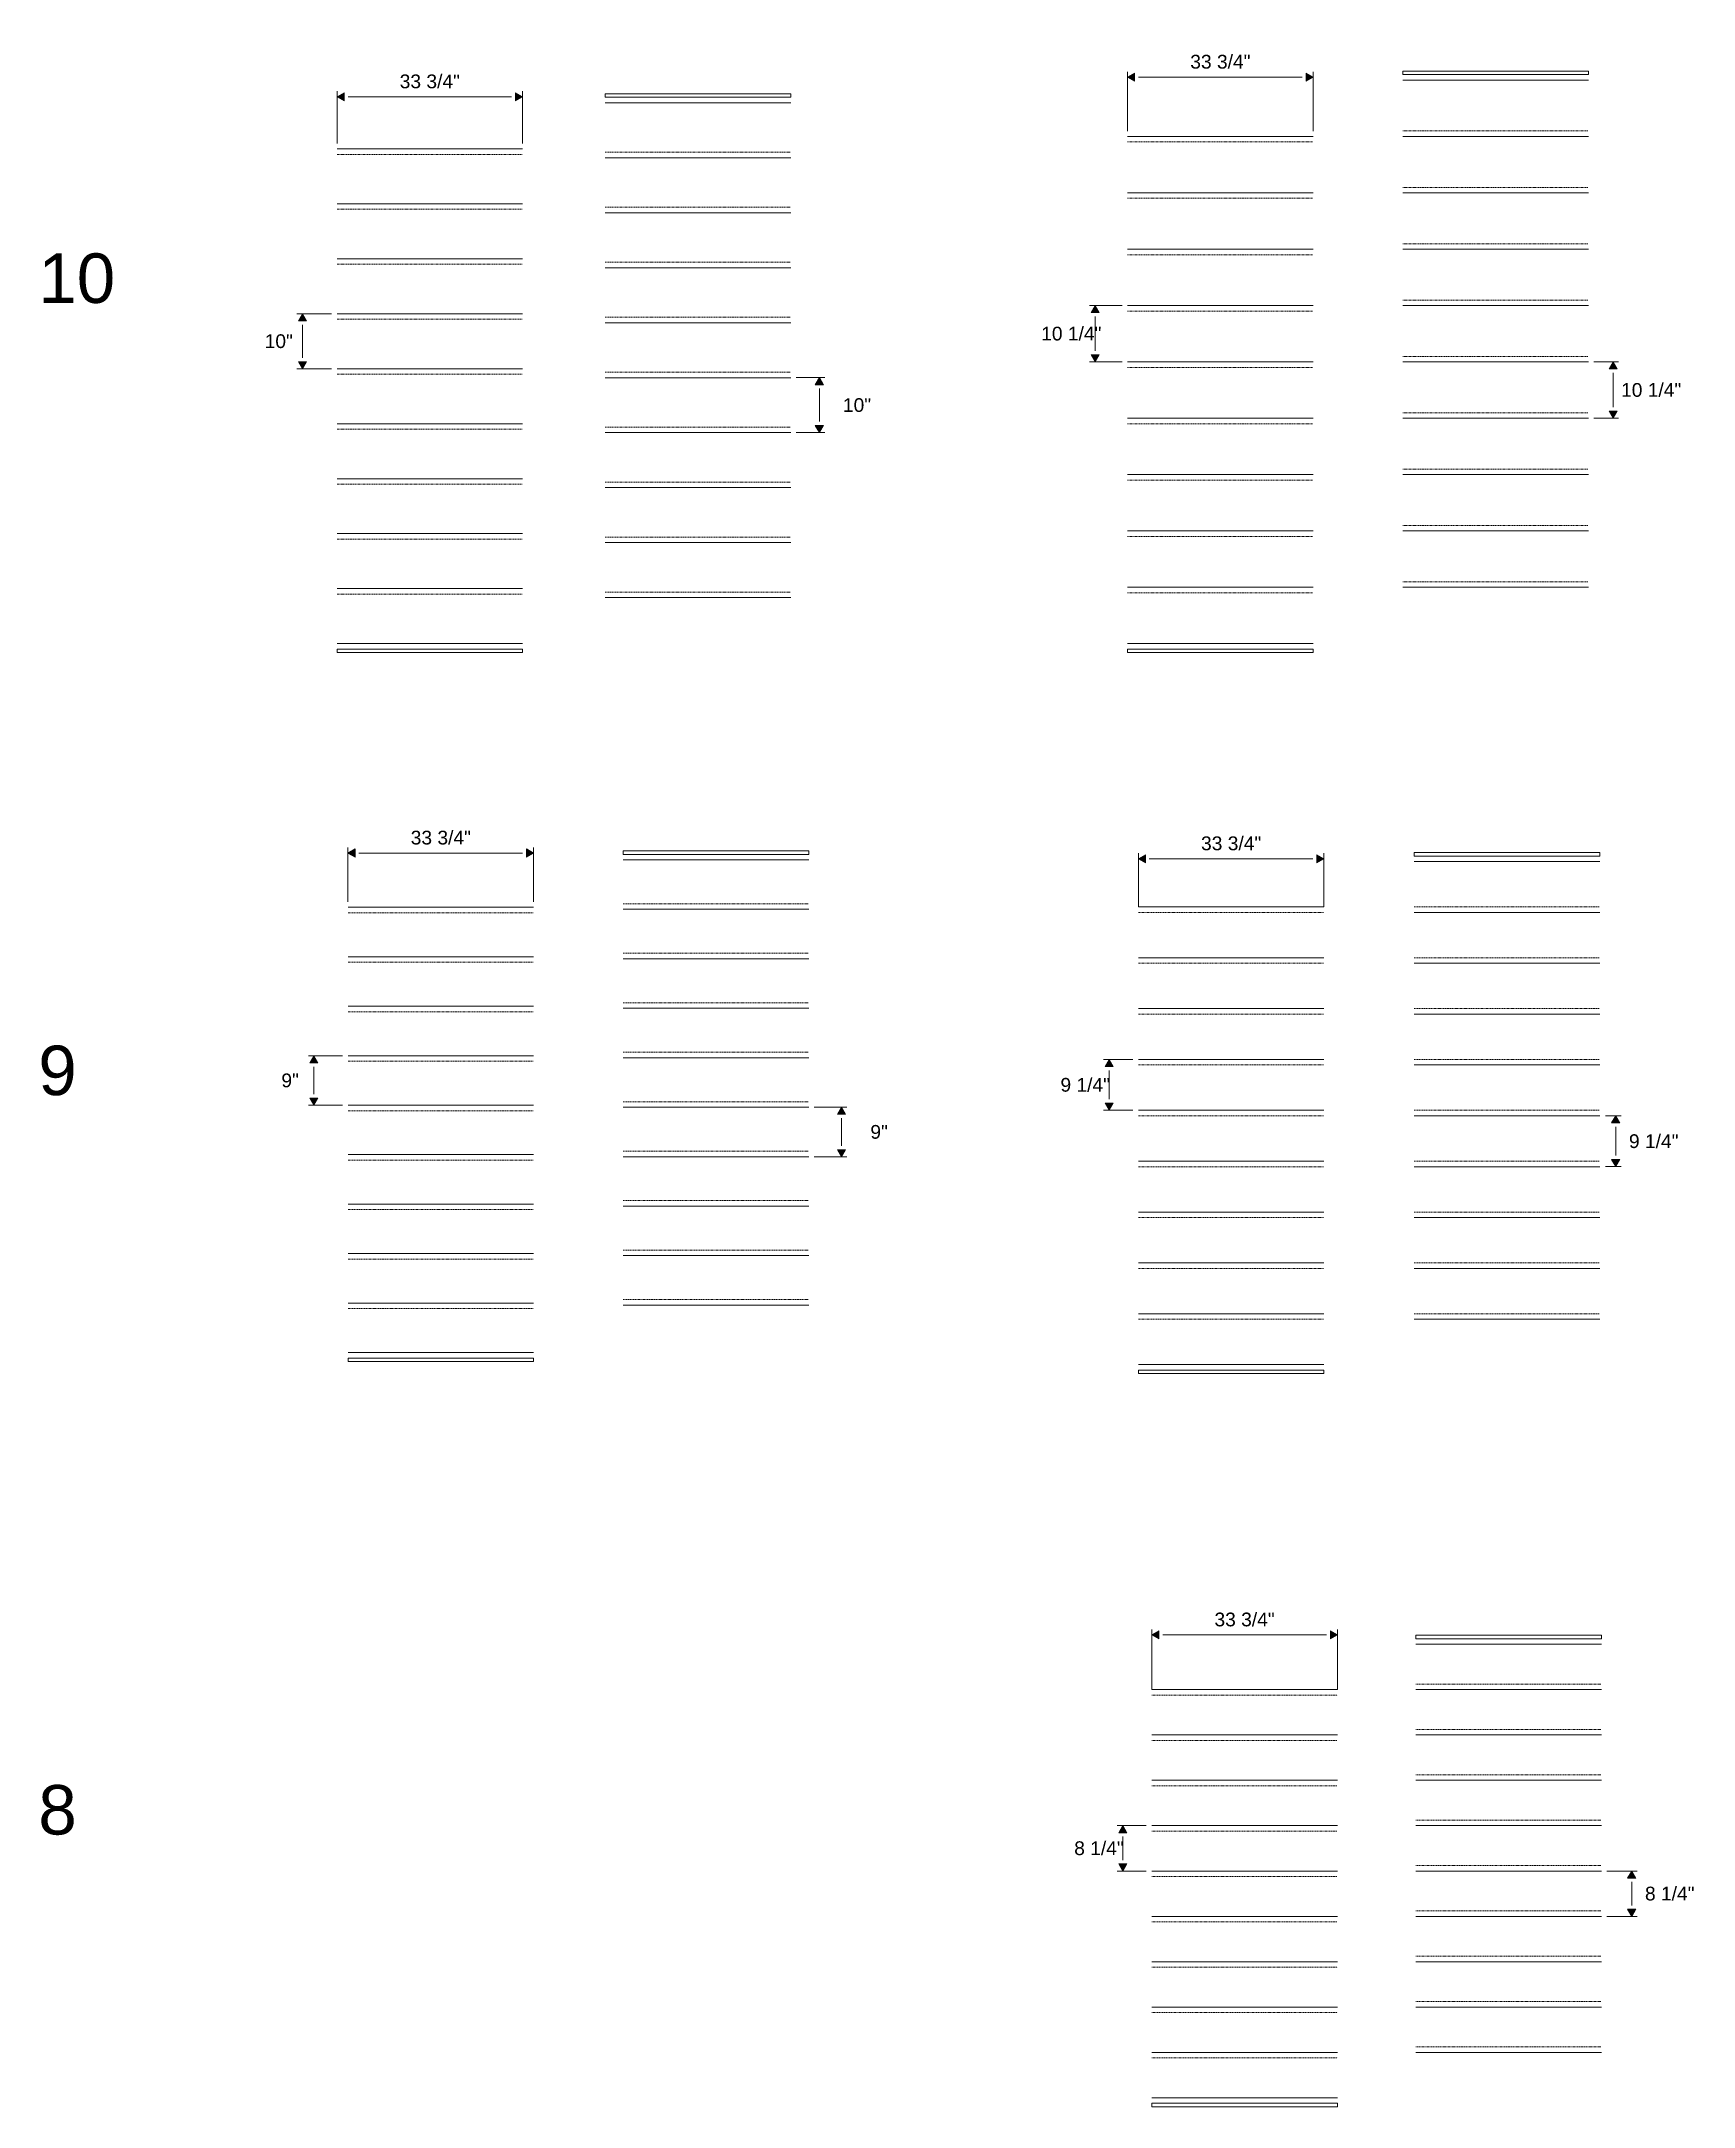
# Model space of a CAD drawing. Header units: inches. Extents: x -20237 to -17371, y 314 to 2010.
# Drawn here: x -20235.4 to -19934.9, y 786.6 to 1162.3 of the extents above; entities that cross this region are included whole.
import ezdxf

# ---------------------------------------------------------------- set-up
doc = ezdxf.new("R2010")
doc.units = ezdxf.units.IN
doc.header["$MEASUREMENT"] = 0
doc.header["$PDMODE"] = 35
doc.linetypes.add('HIDDEN2', pattern=[0.1875, 0.125, -0.0625])
for name, color, linetype, lineweight in [('Dimension', 3, 'Continuous', 9), ('Kick', 4, 'Continuous', 9), ('Kick-Hidden', 4, 'HIDDEN2', 9), ('Treads', 1, 'Continuous', 15)]:
    doc.layers.add(name, color=color, linetype=linetype, lineweight=lineweight)
doc.styles.add('9-32 Text', font='arial.ttf', dxfattribs={"height": 0.28125})
doc.styles.add('Dimension and Text', font='arial.ttf', dxfattribs={"height": 0.078125})
doc.dimstyles.new('Jerrod Dimension', dxfattribs={"dimscale": 0, "dimtxt": 0.078125, "dimasz": 0.0625, "dimexe": 0.03125, "dimexo": 0.03125, "dimgap": 0.046875, "dimtad": 1, "dimtih": 1, "dimtoh": 1, "dimdec": 4, "dimzin": 1, "dimdsep": 46, "dimlunit": 5, "dimtxsty": 'Dimension and Text', "dimblk": 'arrow', "dimcen": 2.421875, "dimclrd": 3, "dimclre": 3, "dimclrt": 3, "dimadec": 1, "dimazin": 0, "dimtfac": 1, "dimtdec": 4, "dimtmove": 2, "dimatfit": 3, "dimldrblk": 'arrow', "dimfxl": 1, "dimtfillclr": 256, "dimfrac": 2, "dimlwd": -1, "dimlwe": -1, "dimarcsym": 2})

# ---------------------------------------------------------------- blocks, each defined once
blk = doc.blocks.new('arrow')
at = {"layer": 'Dimension'}
blk.add_hatch(color=0, dxfattribs=at).paths.add_polyline_path([(0, 0), (-0.64, 0.37), (-0.64, -0.37)])
at = {"layer": 'Dimension', "color": 0}
for p, q in [((-0.64, -0.37), (-0.64, 0.37)), ((0, 0), (-0.64, 0.37)), ((-0.64, -0.37), (0, 0))]:
    blk.add_line(p, q, dxfattribs=at)
blk = doc.blocks.new('*D465')
at = {"layer": 'Defpoints', "color": 0}
for p in [(-20187.94, 1112.73), (-20181.65, 1112.73), (-20181.65, 1102.73)]:
    blk.add_point(p, dxfattribs=at)
at = {"layer": 'Dimension', "color": 3}
for p, q in [((-20182.65, 1112.73), (-20188.94, 1112.73)), ((-20187.94, 1104.73), (-20187.94, 1110.73)), ((-20182.65, 1102.73), (-20188.94, 1102.73))]:
    blk.add_line(p, q, dxfattribs=at)
at = {"layer": 'Dimension', "color": 3, "xscale": 2, "yscale": 2, "zscale": 2}
for p, rotation in [((-20187.94, 1112.73), 90), ((-20187.94, 1102.73), 270)]:
    blk.add_blockref('arrow', p, dxfattribs=dict(at, rotation=rotation))
at = {"layer": 'Dimension', "color": 3, "insert": (-20192.25, 1107.73), "char_height": 2.5, "attachment_point": 5, "style": 'Dimension and Text'}
blk.add_mtext('10"', dxfattribs=at)
blk = doc.blocks.new('*D467')
at = {"layer": 'Defpoints', "color": 0}
for p in [(-20099.13, 1101.11), (-20099.13, 1091.11), (-20093.94, 1091.11)]:
    blk.add_point(p, dxfattribs=at)
at = {"layer": 'Dimension', "color": 3}
for p, q in [((-20098.13, 1101.11), (-20092.94, 1101.11)), ((-20093.94, 1099.11), (-20093.94, 1093.11)), ((-20098.13, 1091.11), (-20092.94, 1091.11))]:
    blk.add_line(p, q, dxfattribs=at)
at = {"layer": 'Dimension', "color": 3, "xscale": 2, "yscale": 2, "zscale": 2}
for p, rotation in [((-20093.94, 1101.11), 90), ((-20093.94, 1091.11), 270)]:
    blk.add_blockref('arrow', p, dxfattribs=dict(at, rotation=rotation))
at = {"layer": 'Dimension', "color": 3, "insert": (-20087.09, 1096.11), "char_height": 2.5, "attachment_point": 5, "style": 'Dimension and Text'}
blk.add_mtext('10"', dxfattribs=at)
blk = doc.blocks.new('*D469')
at = {"layer": 'Defpoints', "color": 0}
for p in [(-20095.86, 968.39), (-20095.86, 959.39), (-20089.92, 959.39)]:
    blk.add_point(p, dxfattribs=at)
at = {"layer": 'Dimension', "color": 3}
for p, q in [((-20094.86, 968.39), (-20088.92, 968.39)), ((-20089.92, 966.39), (-20089.92, 961.39)), ((-20094.86, 959.39), (-20088.92, 959.39))]:
    blk.add_line(p, q, dxfattribs=at)
at = {"layer": 'Dimension', "color": 3, "xscale": 2, "yscale": 2, "zscale": 2}
for p, rotation in [((-20089.92, 968.39), 90), ((-20089.92, 959.39), 270)]:
    blk.add_blockref('arrow', p, dxfattribs=dict(at, rotation=rotation))
at = {"layer": 'Dimension', "color": 3, "insert": (-20083.07, 963.89), "char_height": 2.5, "attachment_point": 5, "style": 'Dimension and Text'}
blk.add_mtext('9"', dxfattribs=at)
blk = doc.blocks.new('*D473')
at = {"layer": 'Defpoints', "color": 0}
for p in [(-20179.66, 977.76), (-20185.87, 968.76), (-20179.66, 968.76)]:
    blk.add_point(p, dxfattribs=at)
at = {"layer": 'Dimension', "color": 3}
for p, q in [((-20180.66, 977.76), (-20186.87, 977.76)), ((-20185.87, 975.76), (-20185.87, 970.76)), ((-20180.66, 968.76), (-20186.87, 968.76))]:
    blk.add_line(p, q, dxfattribs=at)
at = {"layer": 'Dimension', "color": 3, "xscale": 2, "yscale": 2, "zscale": 2}
for p, rotation in [((-20185.87, 977.76), 90), ((-20185.87, 968.76), 270)]:
    blk.add_blockref('arrow', p, dxfattribs=dict(at, rotation=rotation))
at = {"layer": 'Dimension', "color": 3, "insert": (-20190.18, 973.26), "char_height": 2.5, "attachment_point": 5, "style": 'Dimension and Text'}
blk.add_mtext('9"', dxfattribs=at)
blk = doc.blocks.new('*D461')
at = {"layer": 'Defpoints', "color": 0}
for p in [(-19951.71, 829.45), (-19946.21, 829.45), (-19951.71, 821.2)]:
    blk.add_point(p, dxfattribs=at)
at = {"layer": 'Dimension', "color": 3}
for p, q in [((-19950.71, 829.45), (-19945.21, 829.45)), ((-19946.21, 823.2), (-19946.21, 827.45)), ((-19950.71, 821.2), (-19945.21, 821.2))]:
    blk.add_line(p, q, dxfattribs=at)
at = {"layer": 'Dimension', "color": 3, "xscale": 2, "yscale": 2, "zscale": 2}
for p, rotation in [((-19946.21, 829.45), 90), ((-19946.21, 821.2), 270)]:
    blk.add_blockref('arrow', p, dxfattribs=dict(at, rotation=rotation))
at = {"layer": 'Dimension', "color": 3, "insert": (-19939.29, 825.33), "char_height": 2.5, "attachment_point": 5, "style": 'Dimension and Text'}
blk.add_mtext('8 1/4"', dxfattribs=at)
blk = doc.blocks.new('*D463')
at = {"layer": 'Defpoints', "color": 0}
for p in [(-20033.48, 837.7), (-20038.75, 829.45), (-20033.48, 829.45)]:
    blk.add_point(p, dxfattribs=at)
at = {"layer": 'Dimension', "color": 3}
for p, q in [((-20034.48, 837.7), (-20039.75, 837.7)), ((-20038.75, 835.7), (-20038.75, 831.45)), ((-20034.48, 829.45), (-20039.75, 829.45))]:
    blk.add_line(p, q, dxfattribs=at)
at = {"layer": 'Dimension', "color": 3, "xscale": 2, "yscale": 2, "zscale": 2}
for p, rotation in [((-20038.75, 837.7), 90), ((-20038.75, 829.45), 270)]:
    blk.add_blockref('arrow', p, dxfattribs=dict(at, rotation=rotation))
at = {"layer": 'Dimension', "color": 3, "insert": (-20043.09, 833.58), "char_height": 2.5, "attachment_point": 5, "style": 'Dimension and Text'}
blk.add_mtext('8 1/4"', dxfattribs=at)
blk = doc.blocks.new('*D477')
at = {"layer": 'Defpoints', "color": 0}
for p in [(-20035.93, 977.08), (-20041.25, 967.83), (-20035.93, 967.83)]:
    blk.add_point(p, dxfattribs=at)
at = {"layer": 'Dimension', "color": 3}
for p, q in [((-20036.93, 977.08), (-20042.25, 977.08)), ((-20041.25, 975.08), (-20041.25, 969.83)), ((-20036.93, 967.83), (-20042.25, 967.83))]:
    blk.add_line(p, q, dxfattribs=at)
at = {"layer": 'Dimension', "color": 3, "xscale": 2, "yscale": 2, "zscale": 2}
for p, rotation in [((-20041.25, 977.08), 90), ((-20041.25, 967.83), 270)]:
    blk.add_blockref('arrow', p, dxfattribs=dict(at, rotation=rotation))
at = {"layer": 'Dimension', "color": 3, "insert": (-20045.59, 972.45), "char_height": 2.5, "attachment_point": 5, "style": 'Dimension and Text'}
blk.add_mtext('9 1/4"', dxfattribs=at)
blk = doc.blocks.new('*D479')
at = {"layer": 'Defpoints', "color": 0}
for p in [(-19952, 966.83), (-19949.12, 966.83), (-19952, 957.58)]:
    blk.add_point(p, dxfattribs=at)
at = {"layer": 'Dimension', "color": 3}
for p, q in [((-19951, 966.83), (-19948.12, 966.83)), ((-19949.12, 959.58), (-19949.12, 964.83)), ((-19951, 957.58), (-19948.12, 957.58))]:
    blk.add_line(p, q, dxfattribs=at)
at = {"layer": 'Dimension', "color": 3, "xscale": 2, "yscale": 2, "zscale": 2}
for p, rotation in [((-19949.12, 966.83), 90), ((-19949.12, 957.58), 270)]:
    blk.add_blockref('arrow', p, dxfattribs=dict(at, rotation=rotation))
at = {"layer": 'Dimension', "color": 3, "insert": (-19942.2, 962.2), "char_height": 2.5, "attachment_point": 5, "style": 'Dimension and Text'}
blk.add_mtext('9 1/4"', dxfattribs=at)
blk = doc.blocks.new('*D375')
at = {"layer": 'Defpoints', "color": 0}
for p in [(-20037.88, 1114.23), (-20043.79, 1103.98), (-20037.88, 1103.98)]:
    blk.add_point(p, dxfattribs=at)
at = {"layer": 'Dimension', "color": 3}
for p, q in [((-20038.88, 1114.23), (-20044.79, 1114.23)), ((-20043.79, 1112.23), (-20043.79, 1105.98)), ((-20038.88, 1103.98), (-20044.79, 1103.98))]:
    blk.add_line(p, q, dxfattribs=at)
at = {"layer": 'Dimension', "color": 3, "xscale": 2, "yscale": 2, "zscale": 2}
for p, rotation in [((-20043.79, 1114.23), 90), ((-20043.79, 1103.98), 270)]:
    blk.add_blockref('arrow', p, dxfattribs=dict(at, rotation=rotation))
at = {"layer": 'Dimension', "color": 3, "insert": (-20048.12, 1109.11), "char_height": 2.5, "attachment_point": 5, "style": 'Dimension and Text'}
blk.add_mtext('10 1/4"', dxfattribs=at)
blk = doc.blocks.new('*D377')
at = {"layer": 'Defpoints', "color": 0}
for p in [(-19954.07, 1103.98), (-19949.59, 1103.98), (-19954.07, 1093.73)]:
    blk.add_point(p, dxfattribs=at)
at = {"layer": 'Dimension', "color": 3}
for p, q in [((-19953.07, 1103.98), (-19948.59, 1103.98)), ((-19949.59, 1095.73), (-19949.59, 1101.98)), ((-19953.07, 1093.73), (-19948.59, 1093.73))]:
    blk.add_line(p, q, dxfattribs=at)
at = {"layer": 'Dimension', "color": 3, "xscale": 2, "yscale": 2, "zscale": 2}
for p, rotation in [((-19949.59, 1103.98), 90), ((-19949.59, 1093.73), 270)]:
    blk.add_blockref('arrow', p, dxfattribs=dict(at, rotation=rotation))
at = {"layer": 'Dimension', "color": 3, "insert": (-19942.67, 1098.86), "char_height": 2.5, "attachment_point": 5, "style": 'Dimension and Text'}
blk.add_mtext('10 1/4"', dxfattribs=at)
blk = doc.blocks.new('*D439')
at = {"layer": 'Defpoints', "color": 0}
for p in [(-20181.65, 1152.2), (-20181.65, 1142.73), (-20147.9, 1142.73)]:
    blk.add_point(p, dxfattribs=at)
at = {"layer": 'Treads', "color": 3}
for p, q in [((-20181.65, 1143.73), (-20181.65, 1153.2)), ((-20149.9, 1152.2), (-20179.65, 1152.2)), ((-20147.9, 1143.73), (-20147.9, 1153.2))]:
    blk.add_line(p, q, dxfattribs=at)
at = {"layer": 'Treads', "color": 3, "xscale": 2, "yscale": 2, "zscale": 2, "rotation": 180}
blk.add_blockref('arrow', (-20181.65, 1152.2), dxfattribs=at)
at = {"layer": 'Treads', "color": 3, "xscale": 2, "yscale": 2, "zscale": 2}
blk.add_blockref('arrow', (-20147.9, 1152.2), dxfattribs=at)
at = {"layer": 'Treads', "color": 3, "insert": (-20164.78, 1154.99), "char_height": 2.5, "attachment_point": 5, "style": 'Dimension and Text'}
blk.add_mtext('33 3/4"', dxfattribs=at)
blk = doc.blocks.new('*D441')
at = {"layer": 'Defpoints', "color": 0}
for p in [(-20037.88, 1155.77), (-20037.88, 1144.98), (-20004.13, 1144.98)]:
    blk.add_point(p, dxfattribs=at)
at = {"layer": 'Treads', "color": 3}
for p, q in [((-20037.88, 1145.98), (-20037.88, 1156.77)), ((-20006.13, 1155.77), (-20035.88, 1155.77)), ((-20004.13, 1145.98), (-20004.13, 1156.77))]:
    blk.add_line(p, q, dxfattribs=at)
at = {"layer": 'Treads', "color": 3, "xscale": 2, "yscale": 2, "zscale": 2, "rotation": 180}
blk.add_blockref('arrow', (-20037.88, 1155.77), dxfattribs=at)
at = {"layer": 'Treads', "color": 3, "xscale": 2, "yscale": 2, "zscale": 2}
blk.add_blockref('arrow', (-20004.13, 1155.77), dxfattribs=at)
at = {"layer": 'Treads', "color": 3, "insert": (-20021.01, 1158.57), "char_height": 2.5, "attachment_point": 5, "style": 'Dimension and Text'}
blk.add_mtext('33 3/4"', dxfattribs=at)
blk = doc.blocks.new('*D447')
at = {"layer": 'Defpoints', "color": 0}
for p in [(-20179.66, 1014.63), (-20179.66, 1004.76), (-20145.91, 1004.76)]:
    blk.add_point(p, dxfattribs=at)
at = {"layer": 'Treads', "color": 3}
for p, q in [((-20179.66, 1005.76), (-20179.66, 1015.63)), ((-20147.91, 1014.63), (-20177.66, 1014.63)), ((-20145.91, 1005.76), (-20145.91, 1015.63))]:
    blk.add_line(p, q, dxfattribs=at)
at = {"layer": 'Treads', "color": 3, "xscale": 2, "yscale": 2, "zscale": 2, "rotation": 180}
blk.add_blockref('arrow', (-20179.66, 1014.63), dxfattribs=at)
at = {"layer": 'Treads', "color": 3, "xscale": 2, "yscale": 2, "zscale": 2}
blk.add_blockref('arrow', (-20145.91, 1014.63), dxfattribs=at)
at = {"layer": 'Treads', "color": 3, "insert": (-20162.78, 1017.42), "char_height": 2.5, "attachment_point": 5, "style": 'Dimension and Text'}
blk.add_mtext('33 3/4"', dxfattribs=at)
blk = doc.blocks.new('*D449')
at = {"layer": 'Defpoints', "color": 0}
for p in [(-20002.18, 1013.58), (-20035.93, 1003.83), (-20002.18, 1003.83)]:
    blk.add_point(p, dxfattribs=at)
at = {"layer": 'Treads', "color": 3}
for p, q in [((-20035.93, 1004.83), (-20035.93, 1014.58)), ((-20002.18, 1004.83), (-20002.18, 1014.58)), ((-20033.93, 1013.58), (-20004.18, 1013.58))]:
    blk.add_line(p, q, dxfattribs=at)
at = {"layer": 'Treads', "color": 3, "xscale": 2, "yscale": 2, "zscale": 2, "rotation": 180}
blk.add_blockref('arrow', (-20035.93, 1013.58), dxfattribs=at)
at = {"layer": 'Treads', "color": 3, "xscale": 2, "yscale": 2, "zscale": 2}
blk.add_blockref('arrow', (-20002.18, 1013.58), dxfattribs=at)
at = {"layer": 'Treads', "color": 3, "insert": (-20019.05, 1016.38), "char_height": 2.5, "attachment_point": 5, "style": 'Dimension and Text'}
blk.add_mtext('33 3/4"', dxfattribs=at)
blk = doc.blocks.new('*D457')
at = {"layer": 'Defpoints', "color": 0}
for p in [(-19999.73, 872.4), (-20033.48, 861.45), (-19999.73, 861.45)]:
    blk.add_point(p, dxfattribs=at)
at = {"layer": 'Treads', "color": 3}
for p, q in [((-20033.48, 862.45), (-20033.48, 873.4)), ((-20031.48, 872.4), (-20001.73, 872.4)), ((-19999.73, 862.45), (-19999.73, 873.4))]:
    blk.add_line(p, q, dxfattribs=at)
at = {"layer": 'Treads', "color": 3, "xscale": 2, "yscale": 2, "zscale": 2, "rotation": 180}
blk.add_blockref('arrow', (-20033.48, 872.4), dxfattribs=at)
at = {"layer": 'Treads', "color": 3, "xscale": 2, "yscale": 2, "zscale": 2}
blk.add_blockref('arrow', (-19999.73, 872.4), dxfattribs=at)
at = {"layer": 'Treads', "color": 3, "insert": (-20016.61, 875.19), "char_height": 2.5, "attachment_point": 5, "style": 'Dimension and Text'}
blk.add_mtext('33 3/4"', dxfattribs=at)

msp = doc.modelspace()

# ---------------------------------------------------------------- linework, layer by layer
at = {"layer": 'Kick'}
for points in [[(-19987.82496, 1156.85731), (-19954.07496, 1156.85731), (-19954.07496, 1156.23231), (-19987.82496, 1156.23231)], [(-20132.88089, 1152.73231), (-20099.13089, 1152.73231), (-20099.13089, 1152.10731), (-20132.88089, 1152.10731)], [(-20181.65204, 1051.10731), (-20147.90204, 1051.10731), (-20147.90204, 1051.73231), (-20181.65204, 1051.73231)], [(-20037.88414, 1051.10731), (-20004.13414, 1051.10731), (-20004.13414, 1051.73231), (-20037.88414, 1051.73231)], [(-20129.60947, 1015.01962), (-20095.85947, 1015.01962), (-20095.85947, 1014.39462), (-20129.60947, 1014.39462)], [(-19985.75177, 1014.70294), (-19952.00177, 1014.70294), (-19952.00177, 1014.07794), (-19985.75177, 1014.07794)], [(-20179.65623, 922.13814), (-20145.90623, 922.13814), (-20145.90623, 922.76314), (-20179.65623, 922.76314)], [(-20035.92577, 919.95294), (-20002.17577, 919.95294), (-20002.17577, 920.57794), (-20035.92577, 920.57794)], [(-19985.45692, 872.32508), (-19951.70692, 872.32508), (-19951.70692, 871.70008), (-19985.45692, 871.70008)], [(-20033.48236, 786.57508), (-19999.73236, 786.57508), (-19999.73236, 787.20008), (-20033.48236, 787.20008)]]:
    msp.add_lwpolyline(points, close=True, dxfattribs=at)
at = {"layer": 'Kick-Hidden'}
for p, q in [((-19987.82496, 1145.98231), (-19954.07496, 1145.98231)), ((-20037.88414, 1143.98231), (-20004.13414, 1143.98231)), ((-20181.65204, 1141.73231), (-20147.90204, 1141.73231)), ((-20132.88089, 1142.10731), (-20099.13089, 1142.10731)), ((-19987.82496, 1135.73231), (-19954.07496, 1135.73231)), ((-20181.65204, 1131.73231), (-20147.90204, 1131.73231)), ((-20132.88089, 1132.10731), (-20099.13089, 1132.10731)), ((-20037.88414, 1133.73231), (-20004.13414, 1133.73231)), ((-20037.88414, 1123.48231), (-20004.13414, 1123.48231)), ((-19987.82496, 1125.48231), (-19954.07496, 1125.48231)), ((-20181.65204, 1121.73231), (-20147.90204, 1121.73231)), ((-20132.88089, 1122.10731), (-20099.13089, 1122.10731)), ((-20037.88414, 1113.23231), (-20004.13414, 1113.23231)), ((-19987.82496, 1115.23231), (-19954.07496, 1115.23231)), ((-20181.65204, 1111.73231), (-20147.90204, 1111.73231)), ((-20132.88089, 1112.10731), (-20099.13089, 1112.10731)), ((-19987.82496, 1104.98231), (-19954.07496, 1104.98231)), ((-20181.65204, 1101.73231), (-20147.90204, 1101.73231)), ((-20132.88089, 1102.10731), (-20099.13089, 1102.10731)), ((-20037.88414, 1102.98231), (-20004.13414, 1102.98231)), ((-19987.82496, 1094.73231), (-19954.07496, 1094.73231)), ((-20181.65204, 1091.73231), (-20147.90204, 1091.73231)), ((-20132.88089, 1092.10731), (-20099.13089, 1092.10731)), ((-20037.88414, 1092.73231), (-20004.13414, 1092.73231)), ((-20132.88089, 1082.10731), (-20099.13089, 1082.10731)), ((-20037.88414, 1082.48231), (-20004.13414, 1082.48231)), ((-19987.82496, 1084.48231), (-19954.07496, 1084.48231)), ((-20181.65204, 1081.73231), (-20147.90204, 1081.73231)), ((-20181.65204, 1071.73231), (-20147.90204, 1071.73231)), ((-20132.88089, 1072.10731), (-20099.13089, 1072.10731)), ((-20037.88414, 1072.23231), (-20004.13414, 1072.23231)), ((-19987.82496, 1074.23231), (-19954.07496, 1074.23231)), ((-19987.82496, 1063.98231), (-19954.07496, 1063.98231)), ((-20181.65204, 1061.73231), (-20147.90204, 1061.73231)), ((-20132.88089, 1062.10731), (-20099.13089, 1062.10731)), ((-20037.88414, 1061.98231), (-20004.13414, 1061.98231)), ((-20179.65623, 1003.76314), (-20145.90623, 1003.76314)), ((-20129.60947, 1005.39462), (-20095.85947, 1005.39462)), ((-20035.92577, 1003.82794), (-20002.17577, 1003.82794)), ((-19985.75177, 1004.82794), (-19952.00177, 1004.82794)), ((-20129.60947, 996.39462), (-20095.85947, 996.39462)), ((-20179.65623, 994.76314), (-20145.90623, 994.76314)), ((-20035.92577, 994.57794), (-20002.17577, 994.57794)), ((-19985.75177, 995.57794), (-19952.00177, 995.57794)), ((-20179.65623, 985.76314), (-20145.90623, 985.76314)), ((-20129.60947, 987.39462), (-20095.85947, 987.39462)), ((-20035.92577, 985.32794), (-20002.17577, 985.32794)), ((-19985.75177, 986.32794), (-19952.00177, 986.32794)), ((-20129.60947, 978.39462), (-20095.85947, 978.39462)), ((-19985.75177, 977.07794), (-19952.00177, 977.07794)), ((-20179.65623, 976.76314), (-20145.90623, 976.76314)), ((-20035.92577, 976.07794), (-20002.17577, 976.07794)), ((-20129.60947, 969.39462), (-20095.85947, 969.39462)), ((-20179.65623, 967.76314), (-20145.90623, 967.76314)), ((-20035.92577, 966.82794), (-20002.17577, 966.82794)), ((-19985.75177, 967.82794), (-19952.00177, 967.82794)), ((-20179.65623, 958.76314), (-20145.90623, 958.76314)), ((-20129.60947, 960.39462), (-20095.85947, 960.39462)), ((-19985.75177, 958.57794), (-19952.00177, 958.57794)), ((-20035.92577, 957.57794), (-20002.17577, 957.57794)), ((-20129.60947, 951.39462), (-20095.85947, 951.39462)), ((-20179.65623, 949.76314), (-20145.90623, 949.76314)), ((-20035.92577, 948.32794), (-20002.17577, 948.32794)), ((-19985.75177, 949.32794), (-19952.00177, 949.32794)), ((-20179.65623, 940.76314), (-20145.90623, 940.76314)), ((-20129.60947, 942.39462), (-20095.85947, 942.39462)), ((-19985.75177, 940.07794), (-19952.00177, 940.07794)), ((-20035.92577, 939.07794), (-20002.17577, 939.07794)), ((-20129.60947, 933.39462), (-20095.85947, 933.39462)), ((-20179.65623, 931.76314), (-20145.90623, 931.76314)), ((-20035.92577, 929.82794), (-20002.17577, 929.82794)), ((-19985.75177, 930.82794), (-19952.00177, 930.82794)), ((-20033.48235, 861.45008), (-19999.73234, 861.45008)), ((-19985.45692, 863.45008), (-19951.70692, 863.45008)), ((-20033.48235, 853.20008), (-19999.73235, 853.20008)), ((-19985.45692, 855.20008), (-19951.70692, 855.20008)), ((-19985.45692, 846.95008), (-19951.70692, 846.95008)), ((-20033.48235, 844.95008), (-19999.73235, 844.95008)), ((-19985.45692, 838.70008), (-19951.70692, 838.70008)), ((-20033.48235, 836.70008), (-19999.73235, 836.70008)), ((-19985.45692, 830.45008), (-19951.70692, 830.45008)), ((-20033.48235, 828.45008), (-19999.73235, 828.45008)), ((-20033.48235, 820.20008), (-19999.73235, 820.20008)), ((-19985.45692, 822.20008), (-19951.70692, 822.20008)), ((-20033.48236, 811.95008), (-19999.73235, 811.95008)), ((-19985.45692, 813.95008), (-19951.70692, 813.95008)), ((-19985.45692, 805.70008), (-19951.70692, 805.70008)), ((-20033.48236, 803.70008), (-19999.73235, 803.70008)), ((-19985.45691, 797.45008), (-19951.70691, 797.45008)), ((-20033.48236, 795.45008), (-19999.73235, 795.45008))]:
    msp.add_line(p, q, dxfattribs=at)
at = {"layer": 'Treads'}
for p, q in [((-19987.82496, 1155.23231), (-19954.07496, 1155.23231)), ((-20132.88089, 1151.10731), (-20099.13089, 1151.10731)), ((-20181.65204, 1142.73231), (-20147.90204, 1142.73231)), ((-20037.88414, 1144.98231), (-20004.13414, 1144.98231)), ((-19987.82496, 1144.98231), (-19954.07496, 1144.98231)), ((-20132.88089, 1141.10731), (-20099.13089, 1141.10731)), ((-20037.88414, 1134.73231), (-20004.13414, 1134.73231)), ((-19987.82496, 1134.73231), (-19954.07496, 1134.73231)), ((-20181.65204, 1132.73231), (-20147.90204, 1132.73231)), ((-20132.88089, 1131.10731), (-20099.13089, 1131.10731)), ((-20037.88414, 1124.48231), (-20004.13414, 1124.48231)), ((-19987.82496, 1124.48231), (-19954.07496, 1124.48231)), ((-20181.65204, 1122.73231), (-20147.90204, 1122.73231)), ((-20132.88089, 1121.10731), (-20099.13089, 1121.10731)), ((-20181.65204, 1112.73231), (-20147.90204, 1112.73231)), ((-20037.88414, 1114.23231), (-20004.13414, 1114.23231)), ((-19987.82496, 1114.23231), (-19954.07496, 1114.23231)), ((-20132.88089, 1111.10731), (-20099.13089, 1111.10731)), ((-20181.65204, 1102.73231), (-20147.90204, 1102.73231)), ((-20132.88089, 1101.10731), (-20099.13089, 1101.10731)), ((-20037.88414, 1103.98231), (-20004.13414, 1103.98231)), ((-19987.82496, 1103.98231), (-19954.07496, 1103.98231)), ((-20037.88414, 1093.73231), (-20004.13414, 1093.73231)), ((-19987.82496, 1093.73231), (-19954.07496, 1093.73231)), ((-20181.65204, 1092.73231), (-20147.90204, 1092.73231)), ((-20132.88089, 1091.10731), (-20099.13089, 1091.10731)), ((-20181.65204, 1082.73231), (-20147.90204, 1082.73231)), ((-20037.88414, 1083.48231), (-20004.13414, 1083.48231)), ((-19987.82496, 1083.48231), (-19954.07496, 1083.48231)), ((-20132.88089, 1081.10731), (-20099.13089, 1081.10731)), ((-20181.65204, 1072.73231), (-20147.90204, 1072.73231)), ((-20132.88089, 1071.10731), (-20099.13089, 1071.10731)), ((-20037.88414, 1073.23231), (-20004.13414, 1073.23231)), ((-19987.82496, 1073.23231), (-19954.07496, 1073.23231)), ((-20181.65204, 1062.73231), (-20147.90204, 1062.73231)), ((-20132.88089, 1061.10731), (-20099.13089, 1061.10731)), ((-20037.88414, 1062.98231), (-20004.13414, 1062.98231)), ((-19987.82496, 1062.98231), (-19954.07496, 1062.98231)), ((-20181.65204, 1052.73231), (-20147.90204, 1052.73231)), ((-20037.88414, 1052.73231), (-20004.13414, 1052.73231)), ((-20129.60947, 1013.39462), (-20095.85947, 1013.39462)), ((-19985.75177, 1013.07794), (-19952.00177, 1013.07794)), ((-20179.65623, 1004.76314), (-20145.90623, 1004.76314)), ((-20129.60947, 1004.39462), (-20095.85947, 1004.39462)), ((-20035.92577, 1004.82794), (-20002.17577, 1004.82794)), ((-19985.75177, 1003.82794), (-19952.00177, 1003.82794)), ((-20179.65623, 995.76314), (-20145.90623, 995.76314)), ((-20129.60947, 995.39462), (-20095.85947, 995.39462)), ((-20035.92577, 995.57794), (-20002.17577, 995.57794)), ((-19985.75177, 994.57794), (-19952.00177, 994.57794)), ((-20179.65623, 986.76314), (-20145.90623, 986.76314)), ((-20129.60947, 986.39462), (-20095.85947, 986.39462)), ((-20035.92577, 986.32794), (-20002.17577, 986.32794)), ((-19985.75177, 985.32794), (-19952.00177, 985.32794)), ((-20179.65623, 977.76314), (-20145.90623, 977.76314)), ((-20129.60947, 977.39462), (-20095.85947, 977.39462)), ((-20035.92577, 977.07794), (-20002.17577, 977.07794)), ((-19985.75177, 976.07794), (-19952.00177, 976.07794)), ((-20179.65623, 968.76314), (-20145.90623, 968.76314)), ((-20129.60947, 968.39462), (-20095.85947, 968.39462)), ((-20035.92577, 967.82794), (-20002.17577, 967.82794)), ((-19985.75177, 966.82794), (-19952.00177, 966.82794)), ((-20179.65623, 959.76314), (-20145.90623, 959.76314)), ((-20129.60947, 959.39462), (-20095.85947, 959.39462)), ((-20035.92577, 958.57794), (-20002.17577, 958.57794)), ((-19985.75177, 957.57794), (-19952.00177, 957.57794)), ((-20179.65623, 950.76314), (-20145.90623, 950.76314)), ((-20129.60947, 950.39462), (-20095.85947, 950.39462)), ((-20035.92577, 949.32794), (-20002.17577, 949.32794)), ((-19985.75177, 948.32794), (-19952.00177, 948.32794)), ((-20179.65623, 941.76314), (-20145.90623, 941.76314)), ((-20129.60947, 941.39462), (-20095.85947, 941.39462)), ((-20035.92577, 940.07794), (-20002.17577, 940.07794)), ((-19985.75177, 939.07794), (-19952.00177, 939.07794)), ((-20179.65623, 932.76314), (-20145.90623, 932.76314)), ((-20129.60947, 932.39462), (-20095.85947, 932.39462)), ((-20035.92577, 930.82794), (-20002.17577, 930.82794)), ((-19985.75177, 929.82794), (-19952.00177, 929.82794)), ((-20179.65623, 923.76314), (-20145.90623, 923.76314)), ((-20035.92577, 921.57794), (-20002.17577, 921.57794)), ((-19985.45692, 870.70008), (-19951.70692, 870.70008)), ((-20033.48235, 862.45008), (-19999.73234, 862.45008)), ((-19985.45692, 862.45008), (-19951.70692, 862.45008)), ((-20033.48235, 854.20008), (-19999.73235, 854.20008)), ((-19985.45692, 854.20008), (-19951.70692, 854.20008)), ((-20033.48235, 845.95008), (-19999.73235, 845.95008)), ((-19985.45692, 845.95008), (-19951.70692, 845.95008)), ((-20033.48235, 837.70008), (-19999.73235, 837.70008)), ((-19985.45692, 837.70008), (-19951.70692, 837.70008)), ((-20033.48235, 829.45008), (-19999.73235, 829.45008)), ((-19985.45692, 829.45008), (-19951.70692, 829.45008)), ((-20033.48235, 821.20008), (-19999.73235, 821.20008)), ((-19985.45692, 821.20008), (-19951.70692, 821.20008)), ((-20033.48236, 812.95008), (-19999.73235, 812.95008)), ((-19985.45692, 812.95008), (-19951.70692, 812.95008)), ((-20033.48236, 804.70008), (-19999.73235, 804.70008)), ((-19985.45692, 804.70008), (-19951.70692, 804.70008)), ((-20033.48236, 796.45008), (-19999.73235, 796.45008)), ((-19985.45691, 796.45008), (-19951.70691, 796.45008)), ((-20033.48236, 788.20008), (-19999.73235, 788.20008))]:
    msp.add_line(p, q, dxfattribs=at)

# ---------------------------------------------------------------- texts
at = {"layer": 'Kick', "char_height": 9, "width": 15.8788972, "attachment_point": 1, "style": '9-32 Text'}
for s, insert in [('10', (-20235.97704, 1123.70703)), ('9', (-20235.97704, 979.59382)), ('8', (-20235.97704, 845.08816))]:
    msp.add_mtext(s, dxfattribs=dict(at, insert=insert))

# ---------------------------------------------------------------- dimensions: what is measured, and where the dimension line sits
at = {"layer": 'Dimension'}
for base, p1, p2, picture, middle in [((-20187.94449, 1112.73231), (-20181.65204, 1102.73231), (-20181.65204, 1112.73231), '*D465', (-20192.24736, 1107.73231)), ((-20043.78722, 1103.98231), (-20037.88414, 1114.23231), (-20037.88414, 1103.98231), '*D375', (-20048.12249, 1109.10731)), ((-20093.94183, 1091.10731), (-20099.13089, 1101.10731), (-20099.13089, 1091.10731), '*D467', (-20087.0861, 1096.10731)), ((-19949.58739, 1103.98231), (-19954.07496, 1093.73231), (-19954.07496, 1103.98231), '*D377', (-19942.66685, 1098.85731)), ((-20185.87344, 968.76314), (-20179.65623, 977.76314), (-20179.65623, 968.76314), '*D473', (-20190.1763, 973.26314)), ((-20041.25011, 967.82794), (-20035.92577, 977.07794), (-20035.92577, 967.82794), '*D477', (-20045.58537, 972.45294)), ((-20089.92292, 959.39462), (-20095.85947, 968.39462), (-20095.85947, 959.39462), '*D469', (-20083.06719, 963.89462)), ((-19949.116, 966.82794), (-19952.00177, 957.57794), (-19952.00177, 966.82794), '*D479', (-19942.19547, 962.20294)), ((-20038.75315, 829.45008), (-20033.48235, 837.70008), (-20033.48235, 829.45008), '*D463', (-20043.08842, 833.57508)), ((-19946.21114, 829.45008), (-19951.70692, 821.20008), (-19951.70692, 829.45008), '*D461', (-19939.2906, 825.32508))]:
    dim = msp.add_linear_dim(base=base, p1=p1, p2=p2, angle=90, dimstyle='Jerrod Dimension', override={"dimpost": '"'}, dxfattribs=at)
    dim.commit()
    dim.dimension.update_dxf_attribs({"geometry": picture, "text_midpoint": middle})
at = {"layer": 'Treads'}
for base, p1, p2, picture, middle in [((-20037.88414, 1155.77497), (-20004.13414, 1144.98231), (-20037.88414, 1144.98231), '*D441', (-20021.00914, 1158.56845)), ((-20181.65204, 1152.19889), (-20147.90204, 1142.73231), (-20181.65204, 1142.73231), '*D439', (-20164.77704, 1154.99238)), ((-20179.65623, 1014.62973), (-20145.90623, 1004.76314), (-20179.65623, 1004.76314), '*D447', (-20162.78123, 1017.42321)), ((-20002.17577, 1013.5849), (-20035.92577, 1003.82794), (-20002.17577, 1003.82794), '*D449', (-20019.05077, 1016.37839)), ((-19999.73234, 872.39588), (-20033.48235, 861.45008), (-19999.73234, 861.45008), '*D457', (-20016.60735, 875.18936))]:
    dim = msp.add_linear_dim(base=base, p1=p1, p2=p2, dimstyle='Jerrod Dimension', override={"dimpost": '"'}, dxfattribs=at)
    dim.commit()
    dim.dimension.update_dxf_attribs({"geometry": picture, "text_midpoint": middle})

doc.saveas('drawing.dxf')
